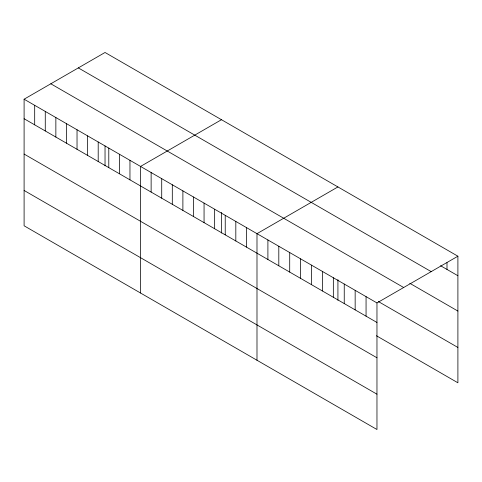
<?xml version="1.0" encoding="UTF-8"?>
<svg xmlns="http://www.w3.org/2000/svg" width="482" height="482" viewBox="0 0 482 482"><rect width="100%" height="100%" fill="white"/><g stroke="black" fill="none" stroke-linecap="round" stroke-linejoin="round"><path stroke-width="0.72" d="M24.1 99.208L376.966 302.931L376.966 429.516L24.1 225.793L24.1 99.208L105.034 52.484L457.9 256.207L457.9 382.792L376.418 335.749M221.479 119.711L140.545 166.435L140.545 293.02M337.924 186.938L256.99 233.668L256.99 360.253M376.966 302.931L457.9 256.207M440.578 265.739L457.9 275.734M78.325 67.902L431.191 271.625M409.784 283.283L457.9 311.065M50.809 83.79L403.675 287.513M378.346 301.533L457.9 347.462M24.1 118.735L376.966 322.464M24.1 154.065L376.966 357.789M24.1 190.462L376.966 394.192M446.995 262.678L446.995 269.438M366.061 296.635L366.061 316.168M355.156 290.339L355.156 309.872M344.244 284.043L344.244 303.57M337.924 279.668L337.924 300.28M333.339 277.746L333.339 297.274M322.434 271.45L322.434 290.977M311.529 265.154L311.529 284.681M300.617 258.852L300.617 278.385M289.712 252.556L289.712 272.089M278.807 246.26L278.807 265.793M267.902 239.964L267.902 259.491M246.404 227.552L246.404 247.085M235.819 221.443L235.819 240.976M225.233 215.333L225.233 234.861M221.479 212.442L221.479 233.047M214.647 209.218L214.647 228.751M204.061 203.109L204.061 222.636M193.475 196.993L193.475 216.526M182.889 190.884L182.889 210.411M172.303 184.775L172.303 204.302M161.717 178.659L161.717 198.192M151.131 172.55L151.131 192.077M129.959 160.325L129.959 179.852M119.373 154.216L119.373 173.743M108.787 148.101L108.787 167.634M105.034 145.944L105.034 165.82M98.201 141.991L98.201 161.518M87.616 135.876L87.616 155.409M77.03 129.766L77.03 149.293M66.444 123.657L66.444 143.184M55.858 117.542L55.858 137.075M45.272 111.432L45.272 130.959M34.686 105.317L34.686 124.85"/></g></svg>
